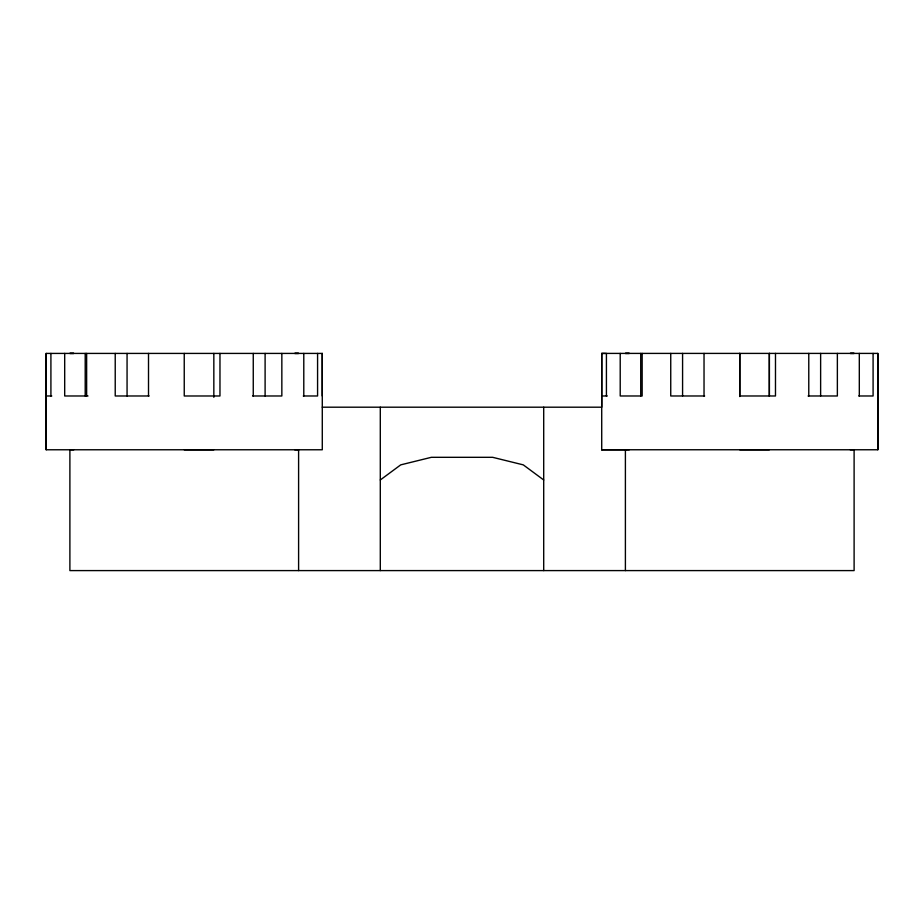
<?xml version="1.0" encoding="UTF-8"?>
<svg xmlns="http://www.w3.org/2000/svg" width="924" height="924" viewBox="0 0 924 924"><rect width="100%" height="100%" fill="white"/><g stroke="black" fill="none" stroke-linecap="round" stroke-linejoin="round"><path stroke-width="1.39" d="M322.28 353.418L322.28 449.769L46.2 449.769L46.2 353.418L322.28 353.418L322.28 395.98M543.705 570.593L543.705 407.195M601.72 449.757L601.72 353.407L877.8 353.407L877.8 449.757L601.72 449.757L629.302 449.757M322.28 407.195L601.72 407.195L601.72 353.407L605.624 353.418M606.421 395.98L606.421 353.407M775.49 353.407L775.479 395.98L739.754 395.98L739.754 353.407L739.754 396.546M380.295 479.972L400.727 464.864L431.358 457.311L492.642 457.311L523.273 464.864L543.705 479.972M294.698 449.769L298.602 449.757L298.602 570.593M46.212 395.98L51.779 395.98M87.999 395.98L64.692 395.98L64.692 353.418M149.122 395.98L115.223 395.98L115.223 353.418M252.564 395.98L281.843 395.98L281.843 353.418M303.28 395.98L317.579 395.98L317.579 353.418M601.72 395.98L607.287 395.98M704.642 395.98L670.743 395.98L670.743 353.407M808.084 395.98L837.363 395.98L837.363 353.407M858.8 395.98L873.088 395.98L873.088 353.407M184.246 449.769L213.837 449.769M739.754 449.757L769.357 449.757M850.219 449.757L854.111 449.769L854.111 570.593L69.889 570.593L69.889 449.757L73.781 449.769M877.8 353.407L877.8 449.757M859.308 353.407L859.308 395.98M820.628 353.407L820.628 395.98M808.777 353.407L808.777 395.98M704.03 353.407L704.03 395.98M682.582 353.407L682.582 395.98M642.157 353.407L642.157 395.98L620.212 395.98L620.212 353.407M640.725 353.407L640.725 395.98M625.398 449.769L625.398 570.593M380.295 407.195L380.295 570.593M303.788 353.418L303.788 395.98M265.107 353.418L265.107 395.98M253.257 353.418L253.257 395.98M219.97 353.418L219.97 395.98L184.246 395.992L184.234 353.418M213.837 353.418L213.837 397.297M148.51 353.418L148.51 395.98M127.062 353.418L127.062 395.98M86.637 353.418L86.637 395.98M85.204 353.418L85.204 395.98M50.912 353.418L50.912 395.98M46.2 353.418L46.2 449.769M769.357 353.407L769.357 395.98L769.357 353.407M73.781 353.418L69.889 353.418L73.781 353.418M298.602 353.407L294.698 353.418L298.602 353.418M854.111 353.407L850.219 353.407L854.111 353.418M629.302 353.407L625.398 353.418L629.302 353.407"/></g></svg>
